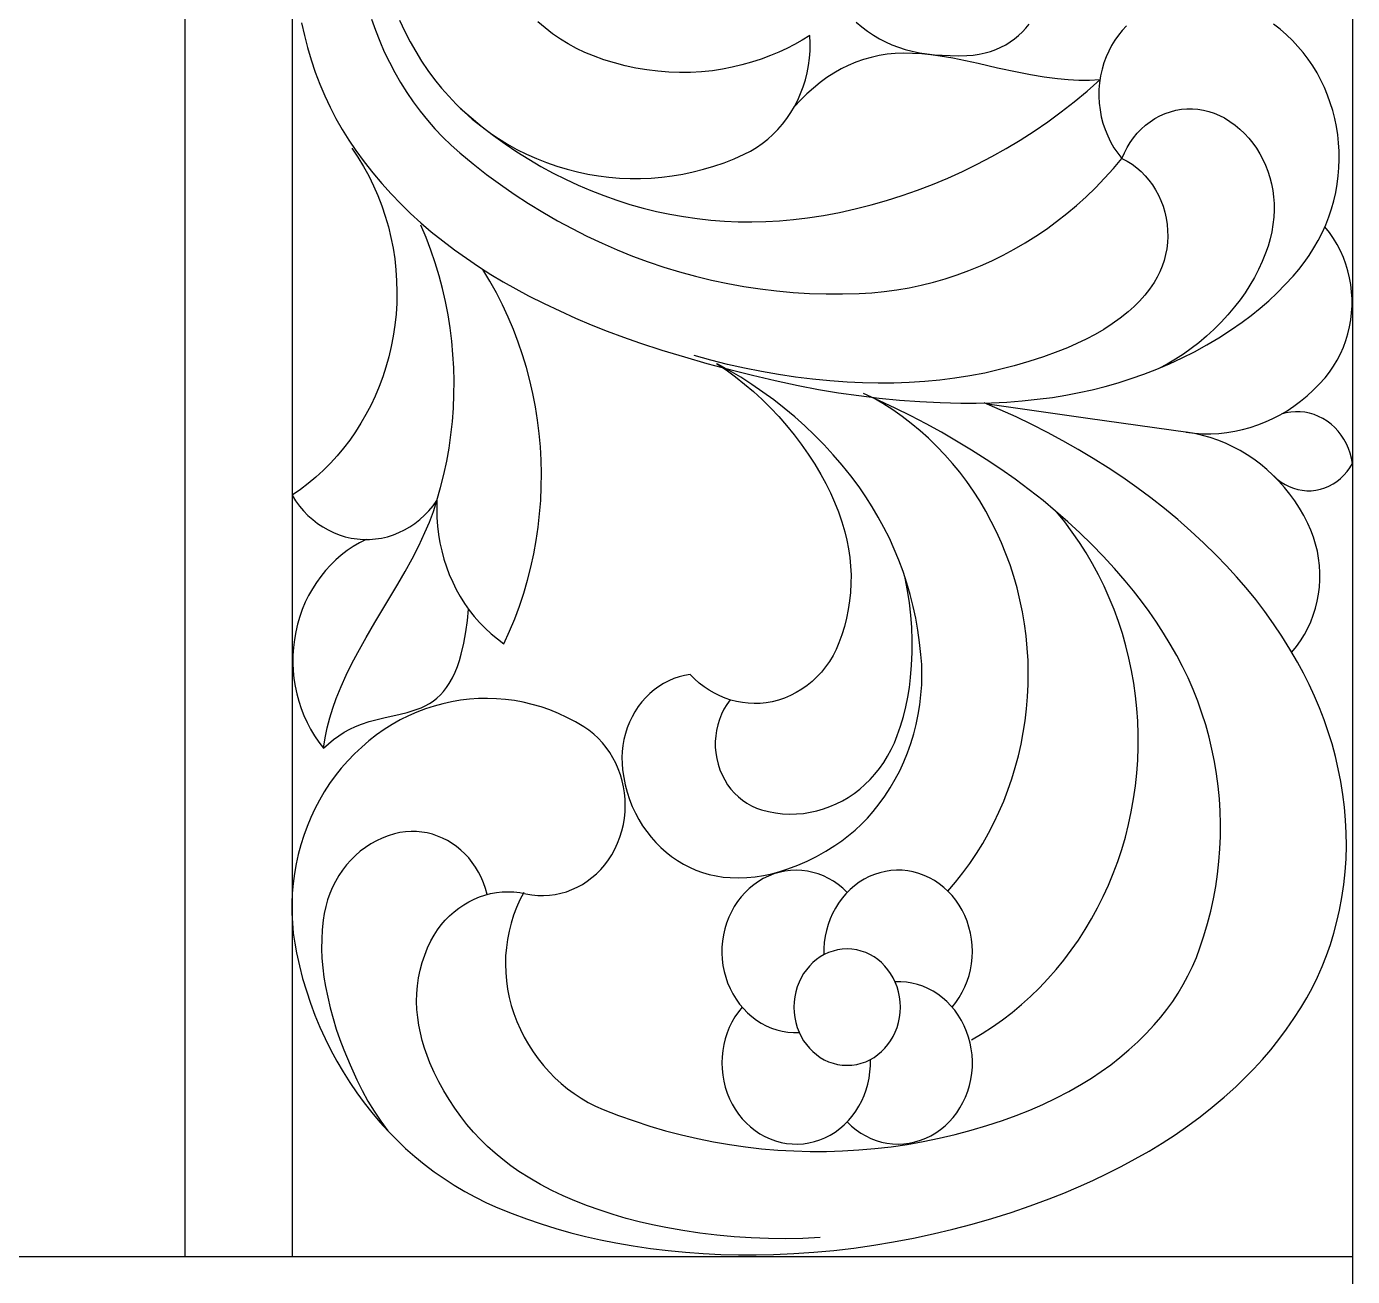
# Model space of a CAD drawing. Header units: millimetres. Extents: x 5940 to 9066, y 1327 to 3250.
# Drawn here: x 6684.4 to 6894.8, y 1475.2 to 1673.6 of the extents above; entities that cross this region are included whole.
import ezdxf

# ---------------------------------------------------------------- set-up
doc = ezdxf.new("R2010")
doc.units = ezdxf.units.MM
doc.layers.add('Default Layer', color=7, linetype='Continuous', lineweight=30)

msp = doc.modelspace()

# ---------------------------------------------------------------- linework, layer by layer
at = {"layer": 'Default Layer', "color": 18, "lineweight": 30, "true_color": 0x000000}
for points in [[(6728.02, 1674.21), (6728.45, 1672.24), (6728.95, 1670.29), (6728.95, 1670.29), (6729.53, 1668.33), (6730.18, 1666.4), (6730.9, 1664.51), (6731.69, 1662.65), (6732.54, 1660.83), (6733.47, 1659.04), (6734.46, 1657.3), (6735.51, 1655.6), (6736.63, 1653.95), (6736.63, 1653.95), (6737.95, 1652.15), (6739.32, 1650.4), (6740.74, 1648.7), (6742.22, 1647.06), (6743.74, 1645.47), (6745.31, 1643.94), (6746.93, 1642.47), (6748.6, 1641.05), (6748.6, 1641.05), (6750.42, 1639.59), (6752.27, 1638.19), (6754.16, 1636.84), (6756.08, 1635.54), (6758.03, 1634.29), (6760, 1633.1), (6762.01, 1631.97), (6764.04, 1630.89), (6764.04, 1630.89), (6766.49, 1629.66), (6768.97, 1628.48), (6771.47, 1627.36), (6773.99, 1626.3), (6776.53, 1625.28), (6779.08, 1624.33), (6781.65, 1623.43), (6781.65, 1623.43), (6785.2, 1622.27), (6788.77, 1621.17), (6792.35, 1620.13), (6795.95, 1619.16), (6799.56, 1618.26), (6803.19, 1617.42), (6806.83, 1616.64), (6806.83, 1616.64), (6810.03, 1616.03), (6813.23, 1615.5), (6816.45, 1615.03), (6819.67, 1614.65), (6822.9, 1614.33), (6826.14, 1614.1), (6829.38, 1613.94), (6832.63, 1613.85), (6832.63, 1613.85), (6835.06, 1613.85), (6837.49, 1613.9), (6839.92, 1614.02), (6842.35, 1614.21), (6844.77, 1614.45), (6847.19, 1614.75), (6847.19, 1614.75), (6849.3, 1615.1), (6851.4, 1615.51), (6853.48, 1615.98), (6855.56, 1616.5), (6857.62, 1617.09), (6859.66, 1617.74), (6861.69, 1618.44), (6861.69, 1618.44), (6863.74, 1619.23), (6865.77, 1620.08), (6867.77, 1621.01), (6869.73, 1622.01), (6871.67, 1623.08), (6873.58, 1624.21), (6875.45, 1625.42), (6877.28, 1626.69), (6877.28, 1626.69), (6878.73, 1627.77), (6880.14, 1628.91), (6881.51, 1630.11), (6882.84, 1631.36), (6884.13, 1632.66), (6885.37, 1634.02), (6885.37, 1634.02), (6886.26, 1635.07), (6887.1, 1636.17), (6887.9, 1637.3), (6888.65, 1638.48), (6889.35, 1639.69), (6889.35, 1639.69), (6889.98, 1640.91), (6890.54, 1642.15), (6891.04, 1643.41), (6891.47, 1644.69), (6891.83, 1645.98), (6892.13, 1647.28), (6892.36, 1648.59), (6892.53, 1649.91), (6892.64, 1651.22), (6892.68, 1652.54), (6892.66, 1653.86), (6892.58, 1655.17), (6892.44, 1656.47), (6892.24, 1657.76), (6891.97, 1659.04), (6891.65, 1660.31), (6891.27, 1661.55), (6890.82, 1662.77), (6890.33, 1663.97), (6889.77, 1665.14), (6889.16, 1666.28), (6888.49, 1667.39), (6887.76, 1668.46), (6886.98, 1669.5), (6886.14, 1670.49), (6885.26, 1671.44), (6884.31, 1672.35), (6883.32, 1673.2), (6882.27, 1674.01)], [(6739.13, 1674.81), (6739.73, 1673.05), (6740.41, 1671.32), (6741.14, 1669.63), (6741.94, 1667.96), (6742.79, 1666.33), (6743.71, 1664.74), (6744.69, 1663.18), (6745.73, 1661.67), (6746.82, 1660.2), (6747.97, 1658.78), (6749.18, 1657.4), (6750.45, 1656.08), (6751.76, 1654.8), (6753.14, 1653.58), (6753.14, 1653.58), (6755.24, 1651.84), (6757.38, 1650.17), (6759.56, 1648.56), (6761.77, 1647.02), (6764.01, 1645.55), (6766.29, 1644.15), (6768.6, 1642.81), (6770.94, 1641.55), (6773.3, 1640.35), (6775.69, 1639.23), (6778.11, 1638.18), (6780.55, 1637.2), (6783.02, 1636.29), (6785.5, 1635.45), (6788.01, 1634.69), (6790.54, 1634), (6793.08, 1633.38), (6795.64, 1632.84), (6798.21, 1632.38), (6800.79, 1631.98), (6803.39, 1631.67), (6806, 1631.43), (6808.62, 1631.27), (6811.24, 1631.18), (6813.88, 1631.18), (6816.51, 1631.25), (6816.51, 1631.25), (6818.51, 1631.37), (6820.49, 1631.56), (6822.46, 1631.83), (6824.41, 1632.16), (6826.35, 1632.57), (6828.27, 1633.05), (6830.17, 1633.59), (6832.06, 1634.21), (6833.92, 1634.89), (6835.75, 1635.64), (6837.57, 1636.45), (6839.35, 1637.33), (6841.11, 1638.27), (6842.84, 1639.28), (6844.54, 1640.35), (6846.21, 1641.48), (6847.84, 1642.68), (6849.44, 1643.93), (6851.01, 1645.25), (6852.53, 1646.62), (6854.01, 1648.05), (6855.46, 1649.54), (6856.86, 1651.08), (6858.21, 1652.68), (6858.21, 1652.68), (6859.02, 1652.26), (6859.8, 1651.77), (6860.54, 1651.22), (6861.23, 1650.62), (6861.88, 1649.96), (6862.49, 1649.26), (6863.04, 1648.5), (6863.55, 1647.71), (6864, 1646.87), (6864.4, 1646), (6864.73, 1645.1), (6865.01, 1644.16), (6865.01, 1644.16), (6865.22, 1643.2), (6865.37, 1642.23), (6865.45, 1641.26), (6865.46, 1640.29), (6865.41, 1639.33), (6865.3, 1638.37), (6865.12, 1637.42), (6864.88, 1636.49), (6864.57, 1635.58), (6864.21, 1634.69), (6863.78, 1633.83), (6863.29, 1633), (6863.29, 1633), (6862.58, 1631.96), (6861.82, 1630.97), (6860.99, 1630.04), (6860.12, 1629.17), (6859.2, 1628.35), (6859.2, 1628.35), (6857.94, 1627.36), (6856.64, 1626.43), (6855.31, 1625.56), (6853.95, 1624.76), (6852.55, 1624.02), (6852.55, 1624.02), (6851.06, 1623.31), (6849.55, 1622.64), (6848.02, 1622.03), (6848.02, 1622.03), (6845.74, 1621.2), (6843.44, 1620.44), (6841.12, 1619.76), (6838.79, 1619.16), (6836.44, 1618.62), (6834.08, 1618.17), (6831.7, 1617.79), (6829.32, 1617.49), (6826.92, 1617.26), (6826.92, 1617.26), (6824.45, 1617.11), (6821.98, 1617.02), (6819.51, 1617), (6817.04, 1617.05), (6814.57, 1617.17), (6814.57, 1617.17), (6811.84, 1617.37), (6809.12, 1617.64), (6806.4, 1617.98), (6803.69, 1618.38), (6800.99, 1618.86), (6798.3, 1619.39), (6795.62, 1620), (6792.95, 1620.67), (6790.3, 1621.4)], [(6743.56, 1674.67), (6744.41, 1672.83), (6744.41, 1672.83), (6745.24, 1671.22), (6746.12, 1669.66), (6747.06, 1668.14), (6748.06, 1666.67), (6749.11, 1665.25), (6750.21, 1663.88), (6751.36, 1662.56), (6752.56, 1661.3), (6753.81, 1660.1), (6755.11, 1658.95), (6756.44, 1657.86), (6757.82, 1656.84), (6759.24, 1655.87), (6760.7, 1654.97), (6762.19, 1654.14), (6763.72, 1653.37), (6765.28, 1652.68), (6765.28, 1652.68), (6766.89, 1652.04), (6768.51, 1651.48), (6770.14, 1650.98), (6771.79, 1650.56), (6773.45, 1650.21), (6775.11, 1649.93), (6776.78, 1649.72), (6778.46, 1649.58), (6780.14, 1649.5), (6781.82, 1649.5), (6783.49, 1649.57), (6785.17, 1649.71), (6786.84, 1649.92), (6788.5, 1650.2), (6790.15, 1650.55), (6791.8, 1650.97), (6793.43, 1651.46), (6795.05, 1652.02), (6796.65, 1652.65), (6798.23, 1653.35), (6798.23, 1653.35), (6799.23, 1653.86), (6800.19, 1654.43), (6801.11, 1655.07), (6801.99, 1655.76), (6802.82, 1656.5), (6803.6, 1657.3), (6804.34, 1658.14), (6805.02, 1659.03), (6805.65, 1659.97), (6806.23, 1660.94), (6806.75, 1661.95), (6807.21, 1662.99), (6807.62, 1664.06), (6807.96, 1665.17), (6808.25, 1666.29), (6808.46, 1667.44), (6808.62, 1668.61), (6808.71, 1669.8), (6808.73, 1670.99), (6808.68, 1672.2), (6808.68, 1672.2), (6807.47, 1671.47), (6806.25, 1670.79), (6805, 1670.16), (6803.74, 1669.57), (6802.45, 1669.04), (6802.45, 1669.04), (6800.95, 1668.48), (6799.43, 1667.98), (6797.9, 1667.55), (6796.36, 1667.18), (6794.8, 1666.87), (6793.23, 1666.62), (6793.23, 1666.62), (6791.49, 1666.45), (6789.75, 1666.36), (6788, 1666.35), (6786.27, 1666.41), (6784.53, 1666.55), (6782.8, 1666.76), (6781.08, 1667.05), (6779.37, 1667.42), (6777.68, 1667.86), (6776, 1668.38), (6774.34, 1668.98), (6774.34, 1668.98), (6772.98, 1669.54), (6771.64, 1670.17), (6770.34, 1670.88), (6769.08, 1671.66), (6767.85, 1672.5), (6766.66, 1673.41), (6765.51, 1674.39)], [(6816.04, 1674.33), (6816.93, 1673.58), (6817.83, 1672.9), (6818.76, 1672.27), (6819.72, 1671.71), (6820.7, 1671.2), (6821.71, 1670.75), (6822.75, 1670.36), (6823.82, 1670.02), (6824.92, 1669.73), (6826.06, 1669.49), (6827.23, 1669.3), (6828.43, 1669.16), (6829.67, 1669.07), (6830.94, 1669.02), (6832.26, 1669.01), (6833.61, 1669.05), (6833.61, 1669.05), (6834.6, 1669.12), (6835.56, 1669.26), (6836.47, 1669.45), (6837.35, 1669.7), (6838.19, 1670.01), (6838.99, 1670.36), (6839.75, 1670.76), (6840.47, 1671.21), (6841.15, 1671.7), (6841.8, 1672.23), (6842.4, 1672.79), (6842.96, 1673.39), (6843.47, 1674.02)], [(6858.92, 1673.73), (6858.26, 1673.03), (6857.65, 1672.27), (6857.09, 1671.47), (6856.57, 1670.63), (6856.11, 1669.75), (6855.7, 1668.83), (6855.35, 1667.87), (6855.06, 1666.89), (6855.06, 1666.89), (6854.82, 1665.81), (6854.66, 1664.72), (6854.56, 1663.63), (6854.55, 1662.54), (6854.6, 1661.46), (6854.73, 1660.39), (6854.93, 1659.33), (6855.19, 1658.29), (6855.53, 1657.27), (6855.94, 1656.29), (6856.41, 1655.33), (6856.94, 1654.4), (6857.55, 1653.52), (6858.21, 1652.68), (6858.21, 1652.68), (6858.59, 1653.57), (6859.02, 1654.42), (6859.5, 1655.23), (6860.04, 1655.99), (6860.63, 1656.71), (6861.27, 1657.37), (6861.94, 1657.98), (6862.67, 1658.53), (6863.43, 1659.03), (6864.22, 1659.46), (6865.05, 1659.83), (6865.05, 1659.83), (6865.9, 1660.12), (6866.77, 1660.35), (6867.64, 1660.5), (6868.52, 1660.58), (6869.4, 1660.58), (6870.27, 1660.52), (6871.14, 1660.38), (6872, 1660.17), (6872.85, 1659.89), (6873.68, 1659.54), (6874.48, 1659.12), (6874.48, 1659.12), (6875.34, 1658.58), (6876.16, 1657.99), (6876.93, 1657.35), (6877.66, 1656.66), (6878.34, 1655.92), (6878.98, 1655.13), (6879.56, 1654.31), (6880.1, 1653.44), (6880.58, 1652.54), (6881, 1651.61), (6881.37, 1650.65), (6881.69, 1649.67), (6881.95, 1648.66), (6882.14, 1647.63), (6882.28, 1646.59), (6882.35, 1645.53), (6882.36, 1644.46), (6882.3, 1643.38), (6882.3, 1643.38), (6882.17, 1642.21), (6881.97, 1641.05), (6881.71, 1639.91), (6881.39, 1638.78), (6881.01, 1637.68), (6881.01, 1637.68), (6880.47, 1636.35), (6879.88, 1635.05), (6879.23, 1633.78), (6878.52, 1632.55), (6877.76, 1631.36), (6876.94, 1630.22), (6876.08, 1629.11), (6876.08, 1629.11), (6875.02, 1627.88), (6873.93, 1626.7), (6872.8, 1625.56), (6871.62, 1624.48), (6870.41, 1623.44), (6870.41, 1623.44), (6869.21, 1622.5), (6867.97, 1621.62), (6866.69, 1620.8), (6865.39, 1620.04), (6864.05, 1619.35)], [(6753.18, 1660.69), (6754.91, 1659.18), (6756.67, 1657.73), (6758.47, 1656.35), (6760.3, 1655.02), (6762.16, 1653.76), (6764.06, 1652.57), (6765.98, 1651.44), (6767.93, 1650.38), (6769.9, 1649.38), (6771.9, 1648.45), (6773.93, 1647.59), (6775.97, 1646.79), (6778.04, 1646.07), (6780.12, 1645.41), (6782.22, 1644.82), (6784.34, 1644.29), (6786.47, 1643.84), (6788.62, 1643.46), (6790.78, 1643.15), (6792.94, 1642.91), (6795.12, 1642.74), (6797.3, 1642.65), (6799.49, 1642.62), (6801.69, 1642.67), (6803.88, 1642.79), (6806.08, 1642.99), (6808.28, 1643.26), (6808.28, 1643.26), (6810.83, 1643.66), (6813.36, 1644.13), (6815.88, 1644.68), (6818.38, 1645.31), (6820.86, 1646.01), (6823.32, 1646.79), (6825.75, 1647.64), (6828.16, 1648.57), (6830.55, 1649.56), (6832.91, 1650.63), (6835.24, 1651.77), (6837.54, 1652.99), (6839.81, 1654.27), (6842.04, 1655.62), (6844.25, 1657.04), (6846.42, 1658.53), (6848.55, 1660.09), (6850.64, 1661.71), (6852.7, 1663.4), (6854.71, 1665.16), (6854.71, 1665.16), (6853.03, 1665.08), (6851.35, 1665.09), (6849.68, 1665.17), (6848, 1665.33), (6848, 1665.33), (6845.85, 1665.61), (6843.7, 1665.96), (6841.57, 1666.38), (6841.57, 1666.38), (6838.47, 1667.05), (6835.37, 1667.76), (6835.37, 1667.76), (6833.37, 1668.21), (6831.37, 1668.61), (6829.36, 1668.95), (6829.36, 1668.95), (6827.89, 1669.15), (6826.43, 1669.29), (6824.96, 1669.38), (6823.48, 1669.4), (6823.48, 1669.4), (6822.2, 1669.36), (6820.92, 1669.23), (6819.66, 1669.03), (6818.41, 1668.75), (6817.18, 1668.4), (6815.97, 1667.97), (6814.78, 1667.47), (6813.62, 1666.9), (6812.49, 1666.25), (6811.39, 1665.54), (6810.33, 1664.75), (6810.33, 1664.75), (6809.25, 1663.87), (6808.2, 1662.94), (6807.19, 1661.96), (6806.23, 1660.94)], [(6735.99, 1654.35), (6736.95, 1652.92), (6737.85, 1651.44), (6738.68, 1649.92), (6739.44, 1648.37), (6740.13, 1646.79), (6740.75, 1645.17), (6741.3, 1643.53), (6741.79, 1641.86), (6742.19, 1640.17), (6742.53, 1638.47), (6742.79, 1636.74), (6742.99, 1635), (6743.1, 1633.26), (6743.14, 1631.5), (6743.11, 1629.74), (6743, 1627.98), (6742.82, 1626.22), (6742.55, 1624.46), (6742.55, 1624.46), (6742.23, 1622.81), (6741.85, 1621.18), (6741.4, 1619.58), (6740.89, 1618.01), (6740.31, 1616.47), (6739.68, 1614.96), (6738.99, 1613.48), (6738.23, 1612.04), (6737.43, 1610.64), (6736.56, 1609.29), (6735.65, 1607.97), (6734.68, 1606.7), (6733.65, 1605.47), (6732.58, 1604.29), (6731.46, 1603.17), (6730.29, 1602.09), (6729.08, 1601.08), (6727.82, 1600.11), (6726.51, 1599.21), (6726.51, 1599.21), (6727.07, 1598.33), (6727.68, 1597.5), (6728.34, 1596.72), (6729.03, 1596), (6729.78, 1595.34), (6730.55, 1594.73), (6731.37, 1594.18), (6732.22, 1593.7), (6733.09, 1593.28), (6733.99, 1592.92), (6734.92, 1592.63), (6735.87, 1592.42), (6736.83, 1592.27), (6737.81, 1592.2), (6737.81, 1592.2), (6738.79, 1592.2), (6739.76, 1592.28), (6740.71, 1592.42), (6741.65, 1592.64), (6742.58, 1592.93), (6743.47, 1593.29), (6744.35, 1593.71), (6745.19, 1594.2), (6746.01, 1594.75), (6746.79, 1595.36), (6747.53, 1596.03), (6748.23, 1596.76), (6748.89, 1597.54), (6749.5, 1598.38), (6749.5, 1598.38), (6749.46, 1597.01), (6749.49, 1595.66), (6749.58, 1594.31), (6749.74, 1592.98), (6749.96, 1591.67), (6750.25, 1590.37), (6750.59, 1589.09), (6751, 1587.84), (6751.46, 1586.62), (6751.99, 1585.43), (6752.56, 1584.26), (6753.2, 1583.13), (6753.89, 1582.04), (6754.63, 1580.99), (6755.42, 1579.98), (6756.27, 1579.01), (6757.16, 1578.09), (6758.1, 1577.22), (6759.09, 1576.4), (6760.13, 1575.63), (6760.13, 1575.63), (6761.02, 1577.61), (6761.84, 1579.61), (6762.59, 1581.63), (6763.27, 1583.68), (6763.87, 1585.74), (6764.4, 1587.82), (6764.85, 1589.92), (6765.24, 1592.02), (6765.55, 1594.14), (6765.79, 1596.26), (6765.96, 1598.39), (6766.05, 1600.53), (6766.08, 1602.66), (6766.03, 1604.79), (6765.91, 1606.92), (6765.72, 1609.04), (6765.46, 1611.15), (6765.12, 1613.26), (6764.72, 1615.35), (6764.24, 1617.42), (6763.69, 1619.48), (6763.08, 1621.52), (6762.39, 1623.54), (6761.63, 1625.53), (6760.8, 1627.5), (6759.9, 1629.44), (6758.93, 1631.35), (6757.89, 1633.23), (6756.78, 1635.07)], [(6731.49, 1559.06), (6731.74, 1560.68), (6732.07, 1562.29), (6732.48, 1563.87), (6732.96, 1565.43), (6733.51, 1566.96), (6733.51, 1566.96), (6734.28, 1568.83), (6735.11, 1570.67), (6735.99, 1572.48), (6736.93, 1574.26), (6736.93, 1574.26), (6738.27, 1576.65), (6739.65, 1579.01), (6739.65, 1579.01), (6743.3, 1585.12), (6743.3, 1585.12), (6744.46, 1587.11), (6745.56, 1589.14), (6746.6, 1591.21), (6747.59, 1593.3), (6747.59, 1593.3), (6748.3, 1594.96), (6748.93, 1596.66), (6749.5, 1598.38), (6749.5, 1598.38), (6750.08, 1600.44), (6750.6, 1602.52), (6751.04, 1604.61), (6751.42, 1606.71), (6751.72, 1608.82), (6751.95, 1610.94), (6752.11, 1613.07), (6752.2, 1615.19), (6752.22, 1617.32), (6752.16, 1619.44), (6752.04, 1621.56), (6751.85, 1623.68), (6751.58, 1625.78), (6751.25, 1627.88), (6750.84, 1629.96), (6750.37, 1632.03), (6749.83, 1634.08), (6749.21, 1636.12), (6748.53, 1638.13), (6747.78, 1640.12), (6746.96, 1642.09)], [(6868.42, 1609.21), (6869.71, 1609.06), (6871, 1608.98), (6872.29, 1608.97), (6873.57, 1609.03), (6874.84, 1609.16), (6876.1, 1609.37), (6877.34, 1609.64), (6878.57, 1609.97), (6879.79, 1610.38), (6880.98, 1610.85), (6882.15, 1611.38), (6883.3, 1611.98), (6884.42, 1612.64), (6885.5, 1613.36), (6886.56, 1614.14), (6887.59, 1614.98), (6888.57, 1615.88), (6889.52, 1616.84), (6890.43, 1617.86), (6890.43, 1617.86), (6891.15, 1618.77), (6891.8, 1619.71), (6892.38, 1620.68), (6892.9, 1621.69), (6893.36, 1622.72), (6893.75, 1623.78), (6894.07, 1624.86), (6894.33, 1625.95), (6894.53, 1627.06), (6894.65, 1628.17), (6894.72, 1629.3), (6894.72, 1630.42), (6894.65, 1631.54), (6894.52, 1632.66), (6894.32, 1633.76), (6894.06, 1634.86), (6893.74, 1635.93), (6893.34, 1636.99), (6892.89, 1638.02), (6892.37, 1639.03), (6891.78, 1640), (6891.13, 1640.94), (6890.41, 1641.84)], [(6793.84, 1620.16), (6795.37, 1619.13), (6796.87, 1618.03), (6798.32, 1616.88), (6799.74, 1615.67), (6801.11, 1614.4), (6802.44, 1613.09), (6803.73, 1611.72), (6804.97, 1610.3), (6806.16, 1608.83), (6807.3, 1607.32), (6808.4, 1605.76), (6809.44, 1604.16), (6810.43, 1602.51), (6810.43, 1602.51), (6811.22, 1601.08), (6811.95, 1599.6), (6812.61, 1598.1), (6813.21, 1596.56), (6813.75, 1595), (6814.22, 1593.41), (6814.22, 1593.41), (6814.55, 1592.06), (6814.82, 1590.69), (6815.02, 1589.32), (6815.15, 1587.94), (6815.21, 1586.56), (6815.2, 1585.18), (6815.13, 1583.8), (6814.99, 1582.43), (6814.78, 1581.07), (6814.51, 1579.71), (6814.17, 1578.37), (6813.76, 1577.05), (6813.28, 1575.76), (6813.28, 1575.76), (6812.85, 1574.74), (6812.35, 1573.77), (6811.79, 1572.84), (6811.18, 1571.97), (6810.51, 1571.14), (6809.8, 1570.37), (6809.04, 1569.66), (6808.24, 1569), (6807.4, 1568.4), (6806.52, 1567.87), (6805.61, 1567.41), (6804.66, 1567.01), (6803.69, 1566.69), (6802.69, 1566.43), (6802.69, 1566.43), (6801.74, 1566.27), (6800.79, 1566.17), (6799.85, 1566.15), (6798.91, 1566.19), (6797.97, 1566.29), (6797.05, 1566.46), (6796.14, 1566.7), (6795.24, 1566.99), (6794.37, 1567.35), (6793.52, 1567.78), (6792.69, 1568.26), (6791.89, 1568.8), (6791.12, 1569.4), (6790.38, 1570.06), (6789.68, 1570.77), (6789.68, 1570.77), (6788.8, 1570.62), (6787.93, 1570.4), (6787.09, 1570.11), (6786.27, 1569.76), (6785.47, 1569.34), (6784.71, 1568.87), (6783.98, 1568.33), (6783.28, 1567.74), (6782.62, 1567.1), (6782.01, 1566.4), (6781.44, 1565.65), (6781.44, 1565.65), (6780.91, 1564.85), (6780.45, 1564.03), (6780.04, 1563.17), (6779.69, 1562.28), (6779.4, 1561.38), (6779.17, 1560.45), (6779, 1559.5), (6778.9, 1558.55), (6778.85, 1557.58), (6778.87, 1556.61), (6778.95, 1555.64), (6778.95, 1555.64), (6779.13, 1554.42), (6779.38, 1553.22), (6779.69, 1552.05), (6780.07, 1550.92), (6780.5, 1549.82), (6781, 1548.76), (6781.54, 1547.73), (6782.14, 1546.75), (6782.8, 1545.81), (6783.5, 1544.92), (6784.24, 1544.08), (6785.04, 1543.28), (6785.87, 1542.54), (6786.74, 1541.85), (6787.65, 1541.22), (6788.6, 1540.65), (6789.58, 1540.14), (6790.59, 1539.7), (6791.63, 1539.32), (6792.69, 1539.01), (6793.78, 1538.77), (6794.9, 1538.6), (6796.03, 1538.51), (6796.03, 1538.51), (6797.36, 1538.48), (6798.68, 1538.53), (6800.01, 1538.65), (6801.32, 1538.85), (6802.63, 1539.12), (6803.92, 1539.46), (6805.19, 1539.88), (6805.19, 1539.88), (6806.74, 1540.47), (6808.26, 1541.14), (6809.75, 1541.88), (6811.21, 1542.7), (6812.63, 1543.58), (6812.63, 1543.58), (6813.74, 1544.35), (6814.81, 1545.17), (6815.85, 1546.04), (6816.85, 1546.97), (6817.8, 1547.96), (6818.71, 1548.99), (6818.71, 1548.99), (6819.68, 1550.2), (6820.59, 1551.46), (6821.44, 1552.76), (6822.22, 1554.11), (6822.95, 1555.48), (6823.6, 1556.9), (6824.19, 1558.34), (6824.72, 1559.82), (6825.17, 1561.32), (6825.56, 1562.84), (6825.88, 1564.39), (6826.13, 1565.95), (6826.31, 1567.53), (6826.42, 1569.11), (6826.46, 1570.71), (6826.42, 1572.32), (6826.31, 1573.92), (6826.31, 1573.92), (6826.1, 1575.86), (6825.82, 1577.78), (6825.48, 1579.69), (6825.07, 1581.57), (6824.59, 1583.44), (6824.06, 1585.28), (6823.46, 1587.1), (6822.79, 1588.89), (6822.07, 1590.66), (6821.29, 1592.39), (6820.44, 1594.09), (6819.54, 1595.76), (6818.58, 1597.39), (6817.56, 1598.99), (6816.48, 1600.54), (6816.48, 1600.54), (6815.17, 1602.29), (6813.81, 1603.99), (6812.4, 1605.64), (6810.94, 1607.23), (6809.43, 1608.77), (6807.87, 1610.25), (6806.27, 1611.68), (6806.27, 1611.68), (6804.62, 1613.04), (6802.94, 1614.35), (6801.23, 1615.61), (6799.48, 1616.81), (6797.7, 1617.95), (6795.89, 1619.03), (6794.05, 1620.05)], [(6763.27, 1536.16), (6762.66, 1534.98), (6762.13, 1533.77), (6761.66, 1532.53), (6761.27, 1531.27), (6760.94, 1529.99), (6760.69, 1528.7), (6760.51, 1527.39), (6760.4, 1526.07), (6760.37, 1524.75), (6760.41, 1523.43), (6760.52, 1522.11), (6760.7, 1520.8), (6760.95, 1519.49), (6761.28, 1518.2), (6761.69, 1516.93), (6762.16, 1515.68), (6762.16, 1515.68), (6762.73, 1514.4), (6763.35, 1513.17), (6764.03, 1511.98), (6764.77, 1510.83), (6765.55, 1509.73), (6766.39, 1508.67), (6767.28, 1507.67), (6768.21, 1506.72), (6769.19, 1505.82), (6770.21, 1504.98), (6771.27, 1504.2), (6772.36, 1503.48), (6773.5, 1502.82), (6774.67, 1502.23), (6775.87, 1501.7), (6775.87, 1501.7), (6778.33, 1500.74), (6780.8, 1499.86), (6783.28, 1499.06), (6785.78, 1498.32), (6788.3, 1497.66), (6790.83, 1497.08), (6793.36, 1496.56), (6795.91, 1496.12), (6798.46, 1495.76), (6801.02, 1495.46), (6803.59, 1495.24), (6806.15, 1495.1), (6808.72, 1495.03), (6811.3, 1495.03), (6813.87, 1495.11), (6816.44, 1495.26), (6819.01, 1495.48), (6821.57, 1495.78), (6824.13, 1496.15), (6826.68, 1496.6), (6829.22, 1497.12), (6831.75, 1497.71), (6834.27, 1498.38), (6836.78, 1499.12), (6839.27, 1499.94), (6839.27, 1499.94), (6841.43, 1500.72), (6843.56, 1501.57), (6845.66, 1502.5), (6847.73, 1503.49), (6849.78, 1504.56), (6851.8, 1505.7), (6851.8, 1505.7), (6853.37, 1506.67), (6854.92, 1507.7), (6856.42, 1508.79), (6857.89, 1509.95), (6859.32, 1511.16), (6860.7, 1512.43), (6862.05, 1513.76), (6863.34, 1515.14), (6863.34, 1515.14), (6864.37, 1516.33), (6865.34, 1517.56), (6866.26, 1518.84), (6867.12, 1520.16), (6867.93, 1521.53), (6868.68, 1522.93), (6869.38, 1524.37), (6870.01, 1525.84), (6870.58, 1527.35), (6870.58, 1527.35), (6871.22, 1529.27), (6871.79, 1531.2), (6872.29, 1533.15), (6872.72, 1535.11), (6873.09, 1537.09), (6873.38, 1539.07), (6873.6, 1541.06), (6873.75, 1543.05), (6873.83, 1545.05), (6873.85, 1547.04), (6873.79, 1549.04), (6873.67, 1551.02), (6873.48, 1553.01), (6873.22, 1554.98), (6872.89, 1556.94), (6872.49, 1558.89), (6872.03, 1560.83), (6871.5, 1562.75), (6870.9, 1564.64), (6870.23, 1566.52), (6869.5, 1568.37), (6868.7, 1570.2), (6867.83, 1572), (6866.9, 1573.76), (6866.9, 1573.76), (6865.87, 1575.57), (6864.79, 1577.34), (6863.67, 1579.07), (6862.5, 1580.77), (6861.29, 1582.42), (6860.03, 1584.04), (6858.73, 1585.62), (6858.73, 1585.62), (6857.01, 1587.61), (6855.23, 1589.54), (6853.41, 1591.41), (6851.54, 1593.23), (6849.63, 1595), (6847.68, 1596.71), (6845.68, 1598.36), (6845.68, 1598.36), (6843.48, 1600.08), (6841.25, 1601.75), (6838.98, 1603.36), (6836.68, 1604.91), (6834.34, 1606.4), (6831.97, 1607.83), (6831.97, 1607.83), (6829.57, 1609.22), (6827.14, 1610.55), (6824.68, 1611.83), (6822.21, 1613.06), (6819.71, 1614.23), (6817.19, 1615.36)], [(6830.58, 1536.35), (6831.8, 1537.78), (6832.97, 1539.25), (6834.07, 1540.77), (6835.11, 1542.33), (6836.1, 1543.92), (6837.03, 1545.55), (6837.89, 1547.22), (6838.69, 1548.92), (6839.44, 1550.65), (6840.11, 1552.4), (6840.73, 1554.19), (6841.28, 1555.99), (6841.77, 1557.82), (6842.2, 1559.67), (6842.55, 1561.54), (6842.85, 1563.42), (6843.07, 1565.32), (6843.23, 1567.23), (6843.32, 1569.15), (6843.34, 1571.07), (6843.3, 1573), (6843.18, 1574.93), (6842.99, 1576.87), (6842.74, 1578.8), (6842.74, 1578.8), (6842.41, 1580.72), (6842.02, 1582.62), (6841.56, 1584.49), (6841.03, 1586.33), (6840.44, 1588.15), (6839.79, 1589.93), (6839.08, 1591.68), (6838.3, 1593.4), (6837.47, 1595.07), (6836.58, 1596.71), (6835.63, 1598.32), (6834.63, 1599.87), (6833.57, 1601.39), (6832.46, 1602.86), (6831.3, 1604.28), (6830.09, 1605.66), (6828.83, 1606.98), (6827.52, 1608.26), (6826.16, 1609.47), (6824.76, 1610.63), (6823.31, 1611.74), (6821.82, 1612.78), (6820.28, 1613.77), (6818.71, 1614.69)], [(6810.29, 1481.34), (6807.56, 1481.21), (6804.83, 1481.16), (6802.1, 1481.19), (6799.37, 1481.29), (6796.65, 1481.46), (6793.93, 1481.72), (6791.21, 1482.04), (6788.51, 1482.45), (6785.81, 1482.92), (6785.81, 1482.92), (6783.7, 1483.36), (6781.61, 1483.85), (6779.53, 1484.4), (6777.46, 1485.01), (6775.41, 1485.68), (6773.38, 1486.41), (6771.36, 1487.2), (6771.36, 1487.2), (6769.53, 1487.98), (6767.72, 1488.84), (6765.95, 1489.78), (6764.21, 1490.78), (6762.51, 1491.86), (6762.51, 1491.86), (6761.2, 1492.76), (6759.94, 1493.72), (6758.71, 1494.73), (6757.53, 1495.8), (6756.39, 1496.92), (6755.3, 1498.1), (6754.26, 1499.32), (6753.26, 1500.59), (6752.31, 1501.9), (6751.42, 1503.26), (6750.58, 1504.66), (6749.79, 1506.1), (6749.05, 1507.58), (6748.38, 1509.1), (6748.38, 1509.1), (6747.92, 1510.25), (6747.52, 1511.43), (6747.17, 1512.62), (6746.87, 1513.83), (6746.63, 1515.06), (6746.44, 1516.3), (6746.44, 1516.3), (6746.32, 1517.56), (6746.27, 1518.82), (6746.3, 1520.08), (6746.4, 1521.33), (6746.58, 1522.58), (6746.83, 1523.8), (6747.15, 1525.01), (6747.55, 1526.19), (6748.02, 1527.35), (6748.55, 1528.47), (6748.55, 1528.47), (6749.05, 1529.37), (6749.6, 1530.21), (6750.19, 1531.01), (6750.82, 1531.75), (6751.5, 1532.45), (6752.21, 1533.09), (6752.96, 1533.67), (6753.74, 1534.2), (6754.55, 1534.68), (6755.38, 1535.09), (6756.24, 1535.45), (6757.11, 1535.74), (6758.01, 1535.97), (6758.92, 1536.13), (6759.84, 1536.23), (6760.77, 1536.27), (6761.71, 1536.23), (6762.65, 1536.13), (6763.59, 1535.95), (6763.59, 1535.95), (6764.54, 1535.77), (6765.48, 1535.68), (6766.42, 1535.65), (6767.35, 1535.7), (6768.27, 1535.82), (6769.17, 1536.01), (6770.06, 1536.26), (6770.92, 1536.59), (6771.76, 1536.97), (6772.57, 1537.42), (6773.35, 1537.93), (6774.1, 1538.5), (6774.82, 1539.12), (6775.49, 1539.8), (6776.12, 1540.53), (6776.7, 1541.31), (6777.24, 1542.14), (6777.73, 1543.02), (6778.16, 1543.95), (6778.53, 1544.91), (6778.53, 1544.91), (6778.84, 1545.91), (6779.08, 1546.91), (6779.25, 1547.92), (6779.35, 1548.93), (6779.38, 1549.94), (6779.36, 1550.95), (6779.26, 1551.94), (6779.11, 1552.93), (6778.89, 1553.89), (6778.61, 1554.84), (6778.28, 1555.77), (6777.88, 1556.66), (6777.43, 1557.53), (6776.93, 1558.36), (6776.36, 1559.16), (6775.75, 1559.91), (6775.08, 1560.62), (6774.37, 1561.29), (6773.6, 1561.9), (6772.78, 1562.45), (6772.78, 1562.45), (6771.47, 1563.23), (6770.13, 1563.94), (6768.77, 1564.57), (6767.4, 1565.12), (6766.01, 1565.6), (6764.61, 1566.01), (6763.2, 1566.34), (6761.78, 1566.61), (6760.35, 1566.8), (6758.92, 1566.91), (6757.5, 1566.96), (6756.07, 1566.93), (6754.64, 1566.83), (6753.23, 1566.67), (6751.82, 1566.43), (6750.42, 1566.12), (6749.03, 1565.74), (6747.67, 1565.29), (6746.31, 1564.77), (6744.98, 1564.19), (6743.67, 1563.53), (6742.39, 1562.81), (6741.13, 1562.02), (6739.9, 1561.16), (6738.71, 1560.23), (6737.55, 1559.24), (6736.42, 1558.18), (6735.34, 1557.05), (6735.34, 1557.05), (6734.32, 1555.89), (6733.36, 1554.69), (6732.46, 1553.44), (6731.62, 1552.14), (6730.84, 1550.82), (6730.12, 1549.45), (6729.47, 1548.05), (6728.88, 1546.63), (6728.35, 1545.17), (6727.88, 1543.69), (6727.48, 1542.19), (6727.15, 1540.67), (6726.88, 1539.14), (6726.68, 1537.58), (6726.54, 1536.02), (6726.48, 1534.45), (6726.48, 1532.87), (6726.56, 1531.29), (6726.7, 1529.7), (6726.92, 1528.12), (6727.21, 1526.54), (6727.21, 1526.54), (6727.66, 1524.51), (6728.18, 1522.5), (6728.77, 1520.52), (6729.42, 1518.57), (6730.13, 1516.65), (6730.91, 1514.77), (6731.74, 1512.93), (6732.64, 1511.13), (6733.59, 1509.36), (6734.59, 1507.64), (6735.66, 1505.95), (6736.77, 1504.32), (6737.94, 1502.72), (6739.16, 1501.18), (6740.43, 1499.68), (6741.75, 1498.23), (6743.12, 1496.84), (6744.53, 1495.5), (6745.99, 1494.21), (6747.49, 1492.98), (6749.04, 1491.81), (6750.63, 1490.7), (6752.25, 1489.65), (6753.92, 1488.66), (6755.63, 1487.74), (6757.37, 1486.88), (6759.15, 1486.09), (6759.15, 1486.09), (6761.43, 1485.17), (6763.72, 1484.31), (6766.04, 1483.51), (6768.37, 1482.78), (6770.72, 1482.11), (6773.09, 1481.51), (6775.47, 1480.97), (6777.86, 1480.5), (6777.86, 1480.5), (6780.62, 1480.03), (6783.4, 1479.62), (6786.17, 1479.28), (6788.96, 1479.01), (6791.75, 1478.81), (6794.54, 1478.67), (6797.34, 1478.6), (6800.13, 1478.59), (6802.93, 1478.65), (6802.93, 1478.65), (6806.12, 1478.8), (6809.31, 1479.02), (6812.49, 1479.32), (6815.66, 1479.69), (6818.82, 1480.14), (6821.97, 1480.66), (6825.11, 1481.26), (6828.23, 1481.93), (6831.35, 1482.67), (6834.45, 1483.49), (6837.53, 1484.38), (6840.6, 1485.35), (6843.64, 1486.39), (6846.67, 1487.5), (6846.67, 1487.5), (6849, 1488.42), (6851.31, 1489.39), (6853.59, 1490.42), (6855.86, 1491.51), (6858.1, 1492.65), (6860.32, 1493.84), (6862.51, 1495.09), (6862.51, 1495.09), (6864.59, 1496.35), (6866.63, 1497.68), (6868.64, 1499.08), (6870.61, 1500.54), (6872.54, 1502.06), (6874.42, 1503.65), (6876.26, 1505.3), (6876.26, 1505.3), (6877.72, 1506.69), (6879.14, 1508.14), (6880.51, 1509.64), (6881.83, 1511.18), (6883.1, 1512.78), (6884.32, 1514.42), (6885.49, 1516.11), (6886.61, 1517.84), (6886.61, 1517.84), (6887.55, 1519.43), (6888.43, 1521.05), (6889.25, 1522.72), (6890, 1524.41), (6890.68, 1526.14), (6891.3, 1527.9), (6891.85, 1529.69), (6892.33, 1531.51), (6892.74, 1533.34), (6892.74, 1533.34), (6893.12, 1535.36), (6893.41, 1537.4), (6893.62, 1539.44), (6893.76, 1541.49), (6893.82, 1543.54), (6893.8, 1545.59), (6893.7, 1547.64), (6893.53, 1549.69), (6893.27, 1551.72), (6892.94, 1553.75), (6892.94, 1553.75), (6892.54, 1555.76), (6892.07, 1557.75), (6891.54, 1559.72), (6890.94, 1561.66), (6890.28, 1563.58), (6889.56, 1565.47), (6888.78, 1567.33), (6887.93, 1569.16), (6887.03, 1570.96), (6886.07, 1572.73), (6886.07, 1572.73), (6884.85, 1574.8), (6883.58, 1576.83), (6882.25, 1578.82), (6880.86, 1580.75), (6879.43, 1582.65), (6877.94, 1584.49), (6876.4, 1586.28), (6874.81, 1588.02), (6873.17, 1589.71), (6873.17, 1589.71), (6871.17, 1591.65), (6869.14, 1593.54), (6867.05, 1595.36), (6864.93, 1597.12), (6862.77, 1598.83), (6860.56, 1600.47), (6858.32, 1602.05), (6856.04, 1603.56), (6856.04, 1603.56), (6853.66, 1605.06), (6851.26, 1606.49), (6848.84, 1607.87), (6846.38, 1609.19), (6843.9, 1610.45), (6841.4, 1611.66), (6838.87, 1612.8), (6836.32, 1613.89)], [(6868.66, 1609.18), (6852.77, 1611.42), (6852.77, 1611.42), (6836.87, 1613.66)], [(6882.31, 1602.28), (6882.86, 1601.76), (6883.46, 1601.31), (6884.08, 1600.92), (6884.73, 1600.59), (6885.41, 1600.32), (6886.1, 1600.13), (6886.81, 1600), (6887.53, 1599.93), (6888.25, 1599.94), (6888.98, 1600.02), (6888.98, 1600.02), (6889.69, 1600.17), (6890.39, 1600.39), (6891.06, 1600.67), (6891.71, 1601.02), (6892.32, 1601.42), (6892.9, 1601.88), (6893.44, 1602.4), (6893.93, 1602.97), (6894.38, 1603.59), (6894.78, 1604.26), (6894.78, 1604.26), (6894.64, 1605.08), (6894.42, 1605.88), (6894.15, 1606.65), (6893.82, 1607.39), (6893.44, 1608.1), (6893, 1608.76), (6892.51, 1609.39), (6891.97, 1609.97), (6891.39, 1610.5), (6890.76, 1610.98), (6890.76, 1610.98), (6890.1, 1611.39), (6889.41, 1611.74), (6888.7, 1612.03), (6887.97, 1612.24), (6887.23, 1612.39), (6886.48, 1612.47), (6885.73, 1612.48), (6884.98, 1612.42), (6884.23, 1612.28), (6883.48, 1612.08)], [(6885.17, 1574.29), (6885.9, 1575.18), (6886.56, 1576.11), (6887.16, 1577.09), (6887.69, 1578.09), (6888.16, 1579.13), (6888.57, 1580.19), (6888.91, 1581.28), (6889.18, 1582.38), (6889.39, 1583.5), (6889.53, 1584.63), (6889.6, 1585.77), (6889.6, 1586.92), (6889.54, 1588.06), (6889.41, 1589.21), (6889.21, 1590.34), (6888.94, 1591.47), (6888.6, 1592.58), (6888.19, 1593.67), (6887.71, 1594.74), (6887.71, 1594.74), (6887.06, 1595.98), (6886.37, 1597.17), (6885.62, 1598.31), (6884.83, 1599.41), (6883.99, 1600.46), (6883.1, 1601.46), (6882.17, 1602.41), (6881.2, 1603.31), (6880.19, 1604.15), (6879.15, 1604.93), (6878.07, 1605.66), (6876.95, 1606.33), (6875.81, 1606.93), (6874.64, 1607.48), (6873.44, 1607.96), (6872.21, 1608.37), (6870.97, 1608.72), (6869.7, 1609), (6868.42, 1609.21)], [(6834.35, 1512.75), (6836.02, 1513.74), (6837.65, 1514.8), (6839.24, 1515.92), (6840.77, 1517.1), (6842.27, 1518.35), (6843.71, 1519.65), (6845.1, 1521.01), (6846.45, 1522.42), (6847.74, 1523.89), (6848.98, 1525.4), (6850.16, 1526.97), (6851.29, 1528.59), (6852.36, 1530.24), (6853.37, 1531.95), (6854.33, 1533.69), (6855.22, 1535.48), (6856.05, 1537.3), (6856.82, 1539.16), (6857.53, 1541.06), (6858.17, 1542.99), (6858.74, 1544.95), (6859.25, 1546.94), (6859.69, 1548.95), (6860.05, 1550.99), (6860.05, 1550.99), (6860.35, 1553.05), (6860.57, 1555.11), (6860.71, 1557.16), (6860.79, 1559.22), (6860.79, 1561.27), (6860.72, 1563.32), (6860.58, 1565.35), (6860.37, 1567.38), (6860.08, 1569.39), (6859.73, 1571.39), (6859.31, 1573.37), (6858.83, 1575.33), (6858.27, 1577.27), (6857.65, 1579.18), (6856.96, 1581.07), (6856.2, 1582.93), (6855.38, 1584.76), (6854.5, 1586.56), (6853.55, 1588.32), (6852.54, 1590.05), (6851.46, 1591.74), (6850.32, 1593.38), (6849.12, 1594.99), (6847.86, 1596.55)], [(6738.27, 1592.19), (6737.22, 1591.66), (6736.21, 1591.07), (6735.24, 1590.42), (6734.32, 1589.72), (6733.43, 1588.95), (6732.59, 1588.13), (6731.8, 1587.26), (6731.05, 1586.34), (6730.36, 1585.38), (6729.72, 1584.37), (6729.13, 1583.32), (6728.6, 1582.23), (6728.13, 1581.1), (6727.72, 1579.94), (6727.37, 1578.75), (6727.08, 1577.53), (6727.08, 1577.53), (6726.87, 1576.3), (6726.72, 1575.06), (6726.64, 1573.82), (6726.63, 1572.58), (6726.68, 1571.35), (6726.8, 1570.12), (6726.99, 1568.91), (6727.24, 1567.71), (6727.56, 1566.53), (6727.94, 1565.38), (6728.38, 1564.24), (6728.88, 1563.14), (6729.44, 1562.07), (6730.07, 1561.03), (6730.75, 1560.02), (6731.49, 1559.06), (6731.49, 1559.06), (6732.26, 1559.77), (6733.06, 1560.43), (6733.9, 1561.03), (6734.76, 1561.58), (6735.66, 1562.07), (6736.58, 1562.5), (6737.53, 1562.86), (6737.53, 1562.86), (6738.76, 1563.27), (6740.01, 1563.63), (6741.26, 1563.93), (6742.52, 1564.19), (6742.52, 1564.19), (6743.65, 1564.43), (6744.77, 1564.72), (6745.88, 1565.07), (6746.97, 1565.47), (6746.97, 1565.47), (6747.64, 1565.77), (6748.29, 1566.13), (6748.91, 1566.54), (6749.49, 1567.01), (6750.05, 1567.52), (6750.56, 1568.08), (6751.03, 1568.68), (6751.46, 1569.33), (6751.46, 1569.33), (6751.95, 1570.2), (6752.39, 1571.1), (6752.77, 1572.03), (6753.1, 1572.99), (6753.36, 1573.98), (6753.36, 1573.98), (6753.75, 1575.75), (6754.08, 1577.53), (6754.33, 1579.33), (6754.52, 1581.14)], [(6796.01, 1566.73), (6795.5, 1566.01), (6795.04, 1565.24), (6794.65, 1564.44), (6794.32, 1563.61), (6794.06, 1562.76), (6793.86, 1561.88), (6793.73, 1560.99), (6793.67, 1560.1), (6793.67, 1559.19), (6793.75, 1558.29), (6793.9, 1557.39), (6794.11, 1556.5), (6794.11, 1556.5), (6794.4, 1555.63), (6794.75, 1554.8), (6795.16, 1554.01), (6795.62, 1553.26), (6796.14, 1552.56), (6796.71, 1551.91), (6797.33, 1551.32), (6797.99, 1550.78), (6798.69, 1550.3), (6799.43, 1549.89), (6800.2, 1549.54), (6801.01, 1549.27), (6801.01, 1549.27), (6802.12, 1548.98), (6803.23, 1548.77), (6804.34, 1548.65), (6805.45, 1548.59), (6806.55, 1548.61), (6807.64, 1548.7), (6808.72, 1548.87), (6809.78, 1549.1), (6810.83, 1549.4), (6811.85, 1549.77), (6812.85, 1550.2), (6813.83, 1550.7), (6814.78, 1551.25), (6815.69, 1551.87), (6816.58, 1552.55), (6817.42, 1553.29), (6818.23, 1554.08), (6818.99, 1554.92), (6819.71, 1555.82), (6820.39, 1556.78), (6821.01, 1557.78), (6821.58, 1558.83), (6822.1, 1559.93), (6822.55, 1561.07), (6822.55, 1561.07), (6823.06, 1562.56), (6823.51, 1564.07), (6823.89, 1565.6), (6824.21, 1567.15), (6824.47, 1568.71), (6824.66, 1570.29), (6824.66, 1570.29), (6824.82, 1572.26), (6824.9, 1574.24), (6824.91, 1576.22), (6824.84, 1578.2), (6824.7, 1580.17), (6824.48, 1582.13), (6824.19, 1584.08), (6823.82, 1586.03)], [(6757.44, 1535.83), (6757.18, 1536.78), (6756.87, 1537.68), (6756.5, 1538.56), (6756.08, 1539.39), (6755.61, 1540.18), (6755.09, 1540.92), (6754.53, 1541.62), (6753.92, 1542.28), (6753.28, 1542.88), (6752.61, 1543.43), (6751.9, 1543.94), (6751.16, 1544.38), (6750.39, 1544.77), (6749.6, 1545.11), (6748.79, 1545.38), (6747.96, 1545.59), (6747.12, 1545.74), (6746.26, 1545.82), (6745.39, 1545.84), (6744.51, 1545.78), (6743.63, 1545.66), (6742.75, 1545.46), (6742.75, 1545.46), (6741.76, 1545.16), (6740.81, 1544.79), (6739.88, 1544.36), (6738.99, 1543.86), (6738.14, 1543.3), (6737.33, 1542.68), (6736.56, 1542.01), (6735.83, 1541.29), (6735.15, 1540.51), (6734.51, 1539.69), (6733.93, 1538.82), (6733.4, 1537.91), (6732.92, 1536.96), (6732.5, 1535.98), (6732.14, 1534.96), (6731.84, 1533.91), (6731.6, 1532.83), (6731.43, 1531.73), (6731.43, 1531.73), (6731.28, 1530.23), (6731.2, 1528.72), (6731.19, 1527.2), (6731.24, 1525.69), (6731.37, 1524.19), (6731.56, 1522.69), (6731.81, 1521.2), (6731.81, 1521.2), (6732.17, 1519.5), (6732.57, 1517.82), (6733.01, 1516.14), (6733.01, 1516.14), (6733.51, 1514.45), (6734.07, 1512.79), (6734.7, 1511.15), (6734.7, 1511.15), (6735.71, 1508.76), (6736.78, 1506.41), (6736.78, 1506.41), (6737.63, 1504.7), (6738.55, 1503.03), (6739.54, 1501.4), (6740.58, 1499.82), (6741.69, 1498.3)], [(6814.59, 1536.15), (6813.91, 1536.81), (6813.19, 1537.4), (6812.43, 1537.92), (6811.65, 1538.38), (6810.84, 1538.77), (6810, 1539.09), (6809.15, 1539.34), (6808.28, 1539.53), (6807.4, 1539.64), (6806.51, 1539.67), (6805.62, 1539.64), (6804.72, 1539.53), (6803.83, 1539.34), (6803.83, 1539.34), (6802.96, 1539.08), (6802.11, 1538.75), (6801.29, 1538.35), (6800.51, 1537.89), (6799.76, 1537.36), (6799.06, 1536.78), (6798.39, 1536.14), (6797.77, 1535.45), (6797.2, 1534.71), (6796.68, 1533.92), (6796.22, 1533.09), (6795.81, 1532.21), (6795.46, 1531.29), (6795.46, 1531.29), (6795.17, 1530.35), (6794.95, 1529.4), (6794.81, 1528.43), (6794.73, 1527.46), (6794.71, 1526.49), (6794.77, 1525.53), (6794.89, 1524.57), (6795.07, 1523.62), (6795.32, 1522.69), (6795.63, 1521.78), (6796.01, 1520.9), (6796.45, 1520.04), (6796.96, 1519.21), (6796.96, 1519.21), (6797.52, 1518.43), (6798.12, 1517.71), (6798.78, 1517.04), (6799.47, 1516.43), (6800.2, 1515.88), (6800.97, 1515.4), (6801.76, 1514.98), (6802.59, 1514.62), (6803.44, 1514.34), (6804.3, 1514.12), (6805.19, 1513.97), (6806.08, 1513.9), (6806.99, 1513.9)], [(6831.26, 1517.93), (6831.85, 1518.68), (6832.39, 1519.47), (6832.87, 1520.29), (6833.29, 1521.15), (6833.65, 1522.04), (6833.94, 1522.95), (6834.17, 1523.88), (6834.34, 1524.83), (6834.44, 1525.8), (6834.48, 1526.77), (6834.44, 1527.75), (6834.34, 1528.72), (6834.17, 1529.7), (6834.17, 1529.7), (6833.93, 1530.66), (6833.63, 1531.58), (6833.26, 1532.48), (6832.84, 1533.33), (6832.36, 1534.15), (6831.83, 1534.92), (6831.25, 1535.65), (6830.61, 1536.32), (6829.93, 1536.95), (6829.21, 1537.52), (6828.45, 1538.03), (6827.65, 1538.48), (6826.81, 1538.86), (6826.81, 1538.86), (6825.95, 1539.17), (6825.08, 1539.41), (6824.2, 1539.57), (6823.31, 1539.66), (6822.42, 1539.67), (6821.54, 1539.61), (6820.66, 1539.48), (6819.8, 1539.28), (6818.95, 1539.01), (6818.11, 1538.66), (6817.3, 1538.25), (6816.52, 1537.77), (6815.76, 1537.22), (6815.76, 1537.22), (6815.05, 1536.6), (6814.39, 1535.94), (6813.78, 1535.23), (6813.22, 1534.47), (6812.72, 1533.67), (6812.28, 1532.83), (6811.89, 1531.96), (6811.57, 1531.06), (6811.3, 1530.13), (6811.1, 1529.18), (6810.97, 1528.22), (6810.91, 1527.24), (6810.91, 1526.24)], [(6814.59, 1527.17), (6813.82, 1527.13), (6813.07, 1527.02), (6812.35, 1526.84), (6811.65, 1526.59), (6810.97, 1526.28), (6810.33, 1525.91), (6809.72, 1525.48), (6809.15, 1525), (6808.62, 1524.46), (6808.13, 1523.88), (6807.69, 1523.26), (6807.3, 1522.59), (6806.96, 1521.89), (6806.67, 1521.16), (6806.45, 1520.39), (6806.28, 1519.59), (6806.18, 1518.77), (6806.15, 1517.93), (6806.15, 1517.93), (6806.18, 1517.09), (6806.28, 1516.27), (6806.45, 1515.48), (6806.67, 1514.71), (6806.96, 1513.97), (6807.3, 1513.27), (6807.69, 1512.61), (6808.13, 1511.98), (6808.62, 1511.4), (6809.15, 1510.87), (6809.72, 1510.39), (6810.33, 1509.96), (6810.97, 1509.59), (6811.65, 1509.27), (6812.35, 1509.03), (6813.07, 1508.85), (6813.82, 1508.73), (6814.59, 1508.7), (6814.59, 1508.7), (6815.36, 1508.73), (6816.11, 1508.85), (6816.84, 1509.03), (6817.54, 1509.27), (6818.21, 1509.59), (6818.86, 1509.96), (6819.46, 1510.39), (6820.03, 1510.87), (6820.56, 1511.4), (6821.05, 1511.98), (6821.49, 1512.61), (6821.89, 1513.27), (6822.23, 1513.97), (6822.51, 1514.71), (6822.74, 1515.48), (6822.9, 1516.27), (6823, 1517.09), (6823.04, 1517.93), (6823.04, 1517.93), (6823, 1518.77), (6822.9, 1519.59), (6822.74, 1520.39), (6822.51, 1521.16), (6822.23, 1521.89), (6821.89, 1522.59), (6821.49, 1523.26), (6821.05, 1523.88), (6820.56, 1524.46), (6820.03, 1525), (6819.46, 1525.48), (6818.86, 1525.91), (6818.21, 1526.28), (6817.54, 1526.59), (6816.84, 1526.84), (6816.11, 1527.02), (6815.36, 1527.13), (6814.59, 1527.17)], [(6814.59, 1499.71), (6815.28, 1499.06), (6816, 1498.47), (6816.75, 1497.94), (6817.54, 1497.49), (6818.35, 1497.1), (6819.18, 1496.77), (6820.04, 1496.52), (6820.91, 1496.34), (6821.79, 1496.23), (6822.68, 1496.19), (6823.57, 1496.23), (6824.46, 1496.34), (6825.35, 1496.53), (6825.35, 1496.53), (6826.23, 1496.79), (6827.08, 1497.12), (6827.89, 1497.52), (6828.68, 1497.98), (6829.42, 1498.5), (6830.13, 1499.08), (6830.79, 1499.72), (6831.41, 1500.41), (6831.98, 1501.16), (6832.5, 1501.95), (6832.97, 1502.78), (6833.38, 1503.66), (6833.73, 1504.57), (6833.73, 1504.57), (6834.01, 1505.51), (6834.23, 1506.47), (6834.38, 1507.43), (6834.46, 1508.4), (6834.47, 1509.37), (6834.42, 1510.34), (6834.3, 1511.3), (6834.12, 1512.24), (6833.87, 1513.17), (6833.55, 1514.08), (6833.17, 1514.97), (6832.73, 1515.83), (6832.23, 1516.65), (6832.23, 1516.65), (6831.67, 1517.43), (6831.06, 1518.16), (6830.41, 1518.82), (6829.71, 1519.43), (6828.98, 1519.98), (6828.22, 1520.47), (6827.42, 1520.89), (6826.6, 1521.24), (6825.75, 1521.53), (6824.88, 1521.75), (6824, 1521.89), (6823.1, 1521.96), (6822.19, 1521.96)], [(6797.93, 1517.93), (6797.33, 1517.19), (6796.79, 1516.4), (6796.31, 1515.57), (6795.89, 1514.71), (6795.54, 1513.83), (6795.24, 1512.91), (6795.01, 1511.98), (6794.85, 1511.03), (6794.74, 1510.07), (6794.71, 1509.09), (6794.74, 1508.12), (6794.84, 1507.14), (6795.02, 1506.17), (6795.02, 1506.17), (6795.25, 1505.21), (6795.56, 1504.28), (6795.92, 1503.39), (6796.34, 1502.53), (6796.82, 1501.72), (6797.36, 1500.94), (6797.94, 1500.22), (6798.57, 1499.54), (6799.25, 1498.92), (6799.97, 1498.35), (6800.73, 1497.84), (6801.54, 1497.39), (6802.37, 1497.01), (6802.37, 1497.01), (6803.23, 1496.7), (6804.11, 1496.46), (6804.99, 1496.3), (6805.88, 1496.21), (6806.76, 1496.19), (6807.65, 1496.25), (6808.52, 1496.38), (6809.39, 1496.58), (6810.24, 1496.86), (6811.07, 1497.2), (6811.88, 1497.61), (6812.67, 1498.1), (6813.42, 1498.65), (6813.42, 1498.65), (6814.13, 1499.26), (6814.8, 1499.93), (6815.41, 1500.64), (6815.96, 1501.4), (6816.47, 1502.2), (6816.91, 1503.04), (6817.29, 1503.91), (6817.62, 1504.81), (6817.88, 1505.73), (6818.08, 1506.68), (6818.21, 1507.65), (6818.28, 1508.63), (6818.28, 1509.62)]]:
    msp.add_lwpolyline(points, dxfattribs=at)
for points in [[(6894.79, 3190.28, 0), (6894.79, 2275.2, 0), (6894.79, 1360.13, 0)], [(6709.51, 3072.11, 0), (6709.51, 2275.2, 0), (6709.51, 1478.3, 0)], [(6726.51, 3072.11, 0), (6726.51, 2275.2, 0), (6726.51, 1478.3, 0)], [(6894.79, 1478.3, 0), (6726.51, 1478.3, 0), (6709.51, 1478.3, 0), (6571.78, 1478.3, 0), (6558.73, 1478.3, 0), (6554.78, 1478.3, 0), (6537.78, 1478.3, 0), (6537.76, 1478.3, 0)]]:
    msp.add_polyline3d(points, dxfattribs=at)

doc.saveas('drawing.dxf')
